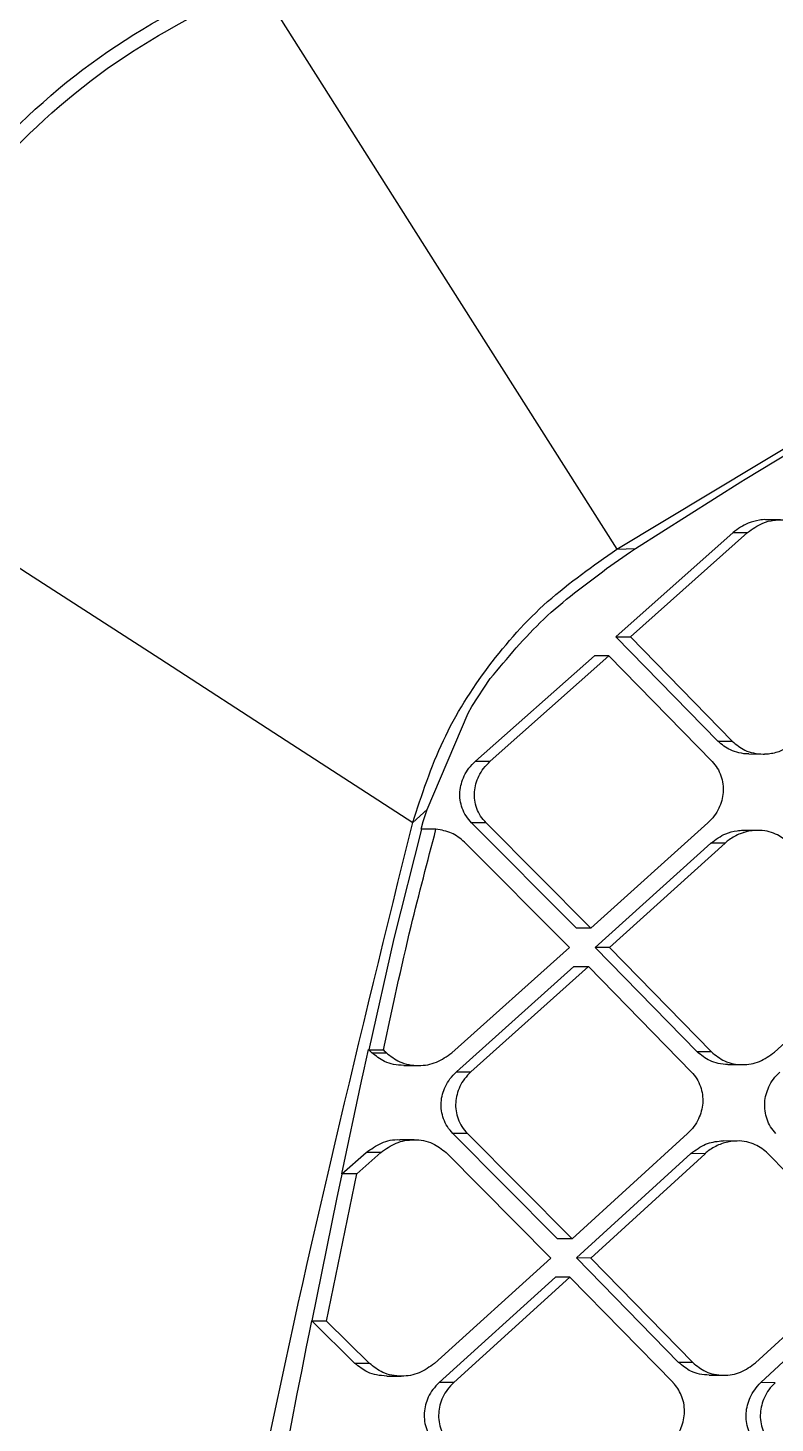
# Model space of a CAD drawing. Extents: x 525 to 609, y 649 to 778.
# Drawn here: x 533.926 to 534.784, y 720.089 to 721.692 of the extents above; entities that cross this region are included whole.
import ezdxf

# ---------------------------------------------------------------- set-up
doc = ezdxf.new("R2010")
doc.units = 0
doc.header["$MEASUREMENT"] = 0
doc.layers.add('1', color=4, linetype='Continuous')

# ---------------------------------------------------------------- blocks, each defined once
blk = doc.blocks.new('JETSETTER')
at = {"layer": '1', "color": 3, "linetype": 'Continuous', "lineweight": 25}
for p, q in [((9.4751, 51.9687), (9.9738, 52.2694)), ((9.6224, 52.0492), (9.7352, 52.1173)), ((9.4965, 51.9695), (9.6177, 52.0463)), ((9.6176, 52.0463), (9.6224, 52.0492)), ((9.6633, 52.0026), (9.6468, 52.0026)), ((9.6087, 51.988), (9.4741, 51.8681)), ((9.4908, 51.8681), (9.6253, 51.988)), ((9.6087, 51.988), (9.6253, 51.988)), ((9.4634, 51.9464), (9.491, 51.9657)), ((9.4751, 51.9687), (9.4965, 51.9695)), ((9.491, 51.9657), (9.4965, 51.9694)), ((9.5913, 51.7481), (9.4741, 51.8681)), ((9.4741, 51.8681), (9.4908, 51.8681)), ((9.4908, 51.8681), (9.6078, 51.7481)), ((9.3128, 51.7251), (9.4494, 51.8461)), ((9.3296, 51.725), (9.4661, 51.8461)), ((9.4661, 51.8461), (9.4494, 51.8461)), ((9.4661, 51.8461), (9.5845, 51.7249)), ((9.3087, 51.788), (9.3297, 51.82)), ((9.3042, 51.7803), (9.3087, 51.788)), ((9.2573, 51.6697), (9.3042, 51.7803)), ((9.5913, 51.7481), (9.6078, 51.7481)), ((9.3128, 51.7251), (9.3296, 51.725)), ((9.6267, 51.7335), (9.6432, 51.7334)), ((9.2407, 51.6547), (9.2573, 51.6697)), ((9.2528, 51.6557), (9.2572, 51.6698)), ((9.2506, 51.6469), (9.2189, 51.5216)), ((9.2503, 51.647), (9.2528, 51.6557)), ((9.2674, 51.6469), (9.2506, 51.6469)), ((9.4287, 51.5332), (9.3083, 51.6544)), ((9.3251, 51.6543), (9.3083, 51.6544)), ((9.4453, 51.5332), (9.3251, 51.6543)), ((9.5796, 51.6542), (9.4453, 51.5332)), ((9.6373, 51.6457), (9.6209, 51.6457)), ((9.4208, 51.5112), (9.3003, 51.6323)), ((9.4503, 51.5112), (9.5832, 51.6311)), ((9.5997, 51.631), (9.4669, 51.5111)), ((9.5997, 51.631), (9.5832, 51.6311)), ((9.4453, 51.5331), (9.4287, 51.5332)), ((9.2189, 51.5216), (9.1903, 51.3936)), ((9.2856, 51.3901), (9.4208, 51.5112)), ((9.5674, 51.3912), (9.4503, 51.5112)), ((9.4669, 51.5111), (9.4504, 51.5112)), ((9.4669, 51.5111), (9.5838, 51.3911)), ((9.6561, 51.3908), (9.7891, 51.511)), ((9.2909, 51.3681), (9.4259, 51.4892)), ((9.4425, 51.4892), (9.3076, 51.3681)), ((9.4259, 51.4892), (9.4425, 51.4892)), ((9.4425, 51.4892), (9.5609, 51.368)), ((9.1846, 51.3694), (9.1899, 51.3937)), ((9.19, 51.3937), (9.1936, 51.3902)), ((9.1903, 51.3935), (9.207, 51.3934)), ((9.1936, 51.3902), (9.2104, 51.3901)), ((9.5838, 51.3911), (9.5674, 51.3912)), ((9.182, 51.3574), (9.1846, 51.3694)), ((9.2303, 51.3755), (9.2471, 51.3755)), ((9.6027, 51.3765), (9.6191, 51.3765)), ((9.1593, 51.2509), (9.182, 51.3574)), ((9.2909, 51.3681), (9.3076, 51.3681)), ((9.2425, 51.2901), (9.2258, 51.2901)), ((9.4071, 51.1763), (9.2868, 51.2975)), ((9.3035, 51.2974), (9.2868, 51.2975)), ((9.3035, 51.2974), (9.4237, 51.1762)), ((9.4237, 51.1762), (9.5565, 51.2973)), ((9.6139, 51.2887), (9.5975, 51.2888)), ((9.1594, 51.2508), (9.1871, 51.2755)), ((9.1764, 51.251), (9.2039, 51.2754)), ((9.2039, 51.2754), (9.1872, 51.2755)), ((9.279, 51.2754), (9.3995, 51.1542)), ((9.4288, 51.1543), (9.5601, 51.2742)), ((9.5765, 51.2741), (9.4453, 51.1542)), ((9.5765, 51.2741), (9.5601, 51.2742)), ((9.7658, 51.1541), (9.6487, 51.2744)), ((9.1418, 51.0818), (9.1764, 51.251)), ((9.1535, 51.2218), (9.1595, 51.2507)), ((9.1764, 51.251), (9.1596, 51.251)), ((9.125, 51.082), (9.1535, 51.2218)), ((9.4237, 51.1762), (9.4071, 51.1763)), ((9.3995, 51.1542), (9.2657, 51.0332)), ((9.546, 51.0343), (9.4288, 51.1543)), ((9.4453, 51.1542), (9.4288, 51.1543)), ((9.4453, 51.1542), (9.5624, 51.0342)), ((9.6343, 51.0338), (9.7658, 51.1541)), ((9.4046, 51.1323), (9.2711, 51.0112)), ((9.4212, 51.1322), (9.2878, 51.0112)), ((9.4212, 51.1322), (9.4046, 51.1323)), ((9.5397, 51.0111), (9.4212, 51.1322)), ((9.6406, 51.0111), (9.7703, 51.1321)), ((9.122, 51.0685), (9.1247, 51.082)), ((9.1742, 51.0332), (9.1248, 51.082)), ((9.1418, 51.0818), (9.125, 51.0818)), ((9.1909, 51.0332), (9.1418, 51.0818)), ((9.1188, 51.0523), (9.122, 51.0685)), ((9.1132, 51.0238), (9.1188, 51.0523)), ((9.1909, 51.0332), (9.1742, 51.0332)), ((9.5624, 51.0342), (9.546, 51.0343)), ((9.1081, 50.998), (9.1132, 51.0238)), ((9.2108, 51.0186), (9.2275, 51.0185)), ((9.5813, 51.0196), (9.5976, 51.0195)), ((9.2878, 51.0112), (9.2712, 51.0112)), ((9.6569, 51.011), (9.6407, 51.0111)), ((9.0904, 50.9055), (9.1081, 50.998))]:
    blk.add_line(p, q, dxfattribs=at)
at = {"layer": '1', "color": 3, "linetype": 'Continuous', "lineweight": 25, "flags": 128}
for points in [[(9.0628, 52.6196), (9.2689, 52.2941), (9.4751, 51.9687)], [(8.58, 52.0827), (8.8047, 51.9372), (8.95, 51.843), (9.0954, 51.7489), (9.2407, 51.6547)]]:
    blk.add_lwpolyline(points, dxfattribs=at)
at = {"layer": '1', "color": 3, "linetype": 'Continuous', "lineweight": 25}
for points, knots in [([(8.5632, 52.0873), (8.5849, 52.1469), (8.6283, 52.2663), (8.7438, 52.4196), (8.8863, 52.5481), (8.9998, 52.6053), (9.0568, 52.634)], [0, 0, 0, 0, 0.249093, 0.498767, 0.748345, 1, 1, 1, 1]), ([(8.58, 52.0827), (8.601, 52.1411), (8.6429, 52.2582), (8.7556, 52.4087), (8.8953, 52.5352), (9.0068, 52.5914), (9.0628, 52.6196)], [0, 0, 0, 0, 0.248315, 0.497926, 0.747763, 1, 1, 1, 1]), ([(9.6468, 52.0026), (9.6465, 52.0026), (9.6439, 52.0029), (9.6369, 52.0019), (9.6236, 51.9989), (9.6143, 51.9921), (9.6087, 51.988)], [0, 0, 0, 0, 0.019923, 0.187753, 0.509482, 1, 1, 1, 1]), ([(9.6253, 51.988), (9.6309, 51.992), (9.6402, 51.9988), (9.6535, 52.002), (9.664, 52.0029), (9.6735, 52.0019), (9.6863, 51.9981), (9.6937, 51.9921), (9.6984, 51.9883)], [0, 0, 0, 0, 0.251181, 0.415932, 0.501921, 0.644261, 0.774718, 1, 1, 1, 1]), ([(9.2407, 51.6547), (9.2512, 51.6866), (9.2721, 51.7505), (9.3261, 51.8361), (9.3932, 51.9116), (9.4478, 51.9496), (9.4751, 51.9687)], [0, 0, 0, 0, 0.249974, 0.49997, 0.74998, 1, 1, 1, 1]), ([(9.3297, 51.82), (9.3495, 51.8438), (9.389, 51.8914), (9.4386, 51.928), (9.4634, 51.9464)], [0, 0, 0, 0, 0.498151, 1, 1, 1, 1]), ([(9.6267, 51.7335), (9.6267, 51.7335), (9.6229, 51.7334), (9.6157, 51.7344), (9.6031, 51.7383), (9.5958, 51.7443), (9.5913, 51.7481)], [0, 0, 0, 0, 0.001543, 0.291319, 0.554415, 1, 1, 1, 1]), ([(9.6078, 51.7481), (9.6124, 51.7442), (9.6197, 51.7382), (9.6324, 51.7342), (9.6399, 51.7334), (9.6443, 51.7334), (9.6462, 51.7335), (9.6526, 51.7339), (9.6654, 51.7368), (9.6749, 51.7437), (9.6805, 51.7477)], [0, 0, 0, 0, 0.224006, 0.354982, 0.498589, 0.506492, 0.521138, 0.570602, 0.749819, 1, 1, 1, 1]), ([(9.3083, 51.6544), (9.3061, 51.6569), (9.3017, 51.6619), (9.2973, 51.6708), (9.2949, 51.6804), (9.2945, 51.6931), (9.2981, 51.7059), (9.3051, 51.7175), (9.3102, 51.7225), (9.3128, 51.7251)], [0, 0, 0, 0, 0.128701, 0.253977, 0.37677, 0.498231, 0.732466, 0.861949, 1, 1, 1, 1]), ([(9.325, 51.6543), (9.3228, 51.6568), (9.3184, 51.6618), (9.3141, 51.6708), (9.3117, 51.6803), (9.3113, 51.6931), (9.3149, 51.7058), (9.3219, 51.7174), (9.3269, 51.7224), (9.3295, 51.725)], [0, 0, 0, 0, 0.128485, 0.253712, 0.376563, 0.497598, 0.731895, 0.861605, 1, 1, 1, 1]), ([(9.5845, 51.7249), (9.5866, 51.7224), (9.5909, 51.7175), (9.595, 51.7086), (9.5973, 51.699), (9.5977, 51.6862), (9.594, 51.6734), (9.5872, 51.6618), (9.5822, 51.6568), (9.5796, 51.6542)], [0, 0, 0, 0, 0.126652, 0.251454, 0.375215, 0.498749, 0.732967, 0.862315, 1, 1, 1, 1]), ([(9.2294, 45.6595), (9.1699, 45.9051), (9.0509, 46.3962), (8.9314, 47.1453), (8.8564, 47.8998), (8.8323, 48.658), (8.8596, 49.416), (8.9376, 50.1702), (9.0599, 50.9187), (9.1804, 51.4094), (9.2407, 51.6547)], [0, 0, 0, 0, 0.125001, 0.250001, 0.375003, 0.499997, 0.624991, 0.749994, 0.874996, 1, 1, 1, 1]), ([(9.207, 51.3934), (9.2173, 51.4409), (9.2355, 51.5258), (9.2577, 51.6098), (9.2674, 51.6469)], [0, 0, 0, 0, 0.559001, 1, 1, 1, 1]), ([(9.3002, 51.6323), (9.2955, 51.6362), (9.2858, 51.644), (9.2736, 51.6459), (9.2674, 51.6469)], [0, 0, 0, 0, 0.495303, 1, 1, 1, 1]), ([(9.5832, 51.6311), (9.5887, 51.6352), (9.5979, 51.642), (9.6111, 51.645), (9.6181, 51.6459), (9.6206, 51.6457), (9.6209, 51.6456)], [0, 0, 0, 0, 0.486269, 0.812325, 0.980894, 1, 1, 1, 1]), ([(9.6723, 51.6314), (9.6676, 51.6352), (9.6602, 51.6412), (9.6475, 51.645), (9.6396, 51.6458), (9.6337, 51.6456), (9.6271, 51.645), (9.6165, 51.6423), (9.6066, 51.6368), (9.6011, 51.6325), (9.5998, 51.6312), (9.5996, 51.6311)], [0, 0, 0, 0, 0.224866, 0.355406, 0.497958, 0.525504, 0.576502, 0.748469, 0.929612, 0.992791, 1, 1, 1, 1]), ([(9.2303, 51.3756), (9.2264, 51.3758), (9.2189, 51.3763), (9.2059, 51.3804), (9.1983, 51.3864), (9.1936, 51.3902)], [0, 0, 0, 0, 0.288444, 0.556493, 1, 1, 1, 1]), ([(9.207, 51.3934), (9.2077, 51.3928), (9.2088, 51.3917), (9.2099, 51.3906), (9.2104, 51.3901)], [0, 0, 0, 0, 0.560095, 1, 1, 1, 1]), ([(9.2104, 51.3901), (9.2153, 51.3863), (9.2261, 51.3778), (9.247, 51.3743), (9.2684, 51.3778), (9.2799, 51.386), (9.2856, 51.3901)], [0, 0, 0, 0, 0.227845, 0.497942, 0.749642, 1, 1, 1, 1]), ([(9.6027, 51.3766), (9.599, 51.3768), (9.5918, 51.3773), (9.5793, 51.3814), (9.572, 51.3874), (9.5674, 51.3912)], [0, 0, 0, 0, 0.285683, 0.550411, 1, 1, 1, 1]), ([(9.5838, 51.3911), (9.5886, 51.3872), (9.5989, 51.3788), (9.6189, 51.3753), (9.6395, 51.3787), (9.6506, 51.3868), (9.6561, 51.3908)], [0, 0, 0, 0, 0.231205, 0.498607, 0.749512, 1, 1, 1, 1]), ([(9.2868, 51.2974), (9.2846, 51.3), (9.2802, 51.3049), (9.2759, 51.3139), (9.2734, 51.3234), (9.2729, 51.3361), (9.2764, 51.349), (9.2833, 51.3605), (9.2883, 51.3656), (9.2909, 51.3682)], [0, 0, 0, 0, 0.128786, 0.254116, 0.376844, 0.498011, 0.732896, 0.86231, 1, 1, 1, 1]), ([(9.3076, 51.3681), (9.305, 51.3655), (9.3, 51.3605), (9.2931, 51.3489), (9.2896, 51.3361), (9.2901, 51.3233), (9.2926, 51.3138), (9.2969, 51.3049), (9.3013, 51.2999), (9.3035, 51.2974)], [0, 0, 0, 0, 0.137787, 0.267236, 0.501955, 0.622865, 0.745752, 0.871188, 1, 1, 1, 1]), ([(9.5609, 51.368), (9.563, 51.3655), (9.5672, 51.3606), (9.5714, 51.3516), (9.5738, 51.3421), (9.5742, 51.3293), (9.5707, 51.3165), (9.5639, 51.3049), (9.559, 51.2999), (9.5565, 51.2973)], [0, 0, 0, 0, 0.127042, 0.252101, 0.375856, 0.499092, 0.733908, 0.862972, 1, 1, 1, 1]), ([(9.6578, 51.2973), (9.6557, 51.2998), (9.6515, 51.3048), (9.6474, 51.3137), (9.6451, 51.3232), (9.6447, 51.3359), (9.6481, 51.3487), (9.6549, 51.3603), (9.6598, 51.3654), (9.6623, 51.368)], [0, 0, 0, 0, 0.127636, 0.252794, 0.376139, 0.498546, 0.732466, 0.861989, 1, 1, 1, 1]), ([(9.1872, 51.2755), (9.1928, 51.2794), (9.2042, 51.2875), (9.2186, 51.2908), (9.2256, 51.2901), (9.2257, 51.2901)], [0, 0, 0, 0, 0.487602, 0.988843, 1, 1, 1, 1]), ([(9.2039, 51.2754), (9.2097, 51.2795), (9.2211, 51.2877), (9.2425, 51.2913), (9.2633, 51.2878), (9.274, 51.2793), (9.279, 51.2754)], [0, 0, 0, 0, 0.251424, 0.502146, 0.770296, 1, 1, 1, 1]), ([(9.5601, 51.2742), (9.5656, 51.2783), (9.576, 51.2861), (9.5895, 51.2884), (9.5964, 51.2889), (9.5973, 51.2888), (9.5975, 51.2887)], [0, 0, 0, 0, 0.488939, 0.932602, 0.983434, 1, 1, 1, 1]), ([(9.6487, 51.2744), (9.6441, 51.2782), (9.6368, 51.2842), (9.6241, 51.288), (9.6169, 51.2889), (9.6131, 51.2887), (9.613, 51.2887), (9.6125, 51.2887), (9.6108, 51.2887), (9.6044, 51.2882), (9.5936, 51.2855), (9.5834, 51.2798), (9.578, 51.2756), (9.5767, 51.2743), (9.5765, 51.2741)], [0, 0, 0, 0, 0.224297, 0.355088, 0.498279, 0.498812, 0.49982, 0.503257, 0.515762, 0.56343, 0.748856, 0.929387, 0.992668, 1, 1, 1, 1]), ([(9.2108, 51.0186), (9.2069, 51.0189), (9.1995, 51.0193), (9.1865, 51.0235), (9.1789, 51.0295), (9.1742, 51.0332)], [0, 0, 0, 0, 0.289917, 0.558146, 1, 1, 1, 1]), ([(9.2657, 51.0332), (9.26, 51.0291), (9.2487, 51.0208), (9.2273, 51.0173), (9.2066, 51.0209), (9.1959, 51.0293), (9.1909, 51.0332)], [0, 0, 0, 0, 0.25106, 0.501738, 0.772417, 1, 1, 1, 1]), ([(9.5813, 51.0196), (9.5775, 51.0199), (9.5704, 51.0203), (9.5578, 51.0245), (9.5506, 51.0305), (9.546, 51.0343)], [0, 0, 0, 0, 0.287785, 0.552838, 1, 1, 1, 1]), ([(9.5624, 51.0342), (9.5671, 51.0303), (9.5745, 51.0242), (9.5871, 51.0203), (9.6007, 51.0189), (9.6179, 51.0218), (9.6289, 51.0298), (9.6343, 51.0338)], [0, 0, 0, 0, 0.230359, 0.360107, 0.499489, 0.750104, 1, 1, 1, 1]), ([(9.2711, 51.0112), (9.2686, 51.0086), (9.2636, 51.0036), (9.2569, 50.992), (9.2534, 50.9792), (9.254, 50.9664), (9.2565, 50.957), (9.2609, 50.948), (9.2653, 50.943), (9.2675, 50.9405)], [0, 0, 0, 0, 0.137111, 0.266202, 0.501068, 0.622193, 0.745152, 0.870821, 1, 1, 1, 1]), ([(9.2878, 51.0112), (9.2852, 51.0086), (9.2803, 51.0035), (9.2735, 50.9919), (9.27, 50.979), (9.2706, 50.9661), (9.2735, 50.9556), (9.2779, 50.9468), (9.2825, 50.9421), (9.2841, 50.9404)], [0, 0, 0, 0, 0.137158, 0.266362, 0.501695, 0.625822, 0.750394, 0.914063, 1, 1, 1, 1]), ([(9.5358, 50.9403), (9.5383, 50.9429), (9.5432, 50.948), (9.5498, 50.9595), (9.5532, 50.9724), (9.5527, 50.9853), (9.5497, 50.9973), (9.5446, 51.0056), (9.5404, 51.0105), (9.5398, 51.011), (9.5397, 51.0111)], [0, 0, 0, 0, 0.136399, 0.265267, 0.500913, 0.626349, 0.750792, 0.967956, 0.996405, 1, 1, 1, 1]), ([(9.6367, 50.9403), (9.6345, 50.9429), (9.6303, 50.9478), (9.6261, 50.9568), (9.6238, 50.9663), (9.6233, 50.979), (9.6267, 50.9918), (9.6333, 51.0034), (9.6381, 51.0085), (9.6406, 51.0111)], [0, 0, 0, 0, 0.128087, 0.25352, 0.376901, 0.49893, 0.733436, 0.862668, 1, 1, 1, 1]), ([(9.6569, 51.011), (9.6544, 51.0084), (9.6496, 51.0033), (9.643, 50.9917), (9.6396, 50.9789), (9.6401, 50.9661), (9.6425, 50.9565), (9.6467, 50.9476), (9.6509, 50.9428), (9.653, 50.9403)], [0, 0, 0, 0, 0.137349, 0.266537, 0.500809, 0.625261, 0.749751, 0.874434, 1, 1, 1, 1])]:
    blk.add_open_spline(points, degree=3, knots=knots, dxfattribs=at)

msp = doc.modelspace()

# ---------------------------------------------------------------- block references
at = {"layer": '1'}
msp.add_blockref('JETSETTER', (525.1273, 669.1243), dxfattribs=at)

doc.saveas('drawing.dxf')
